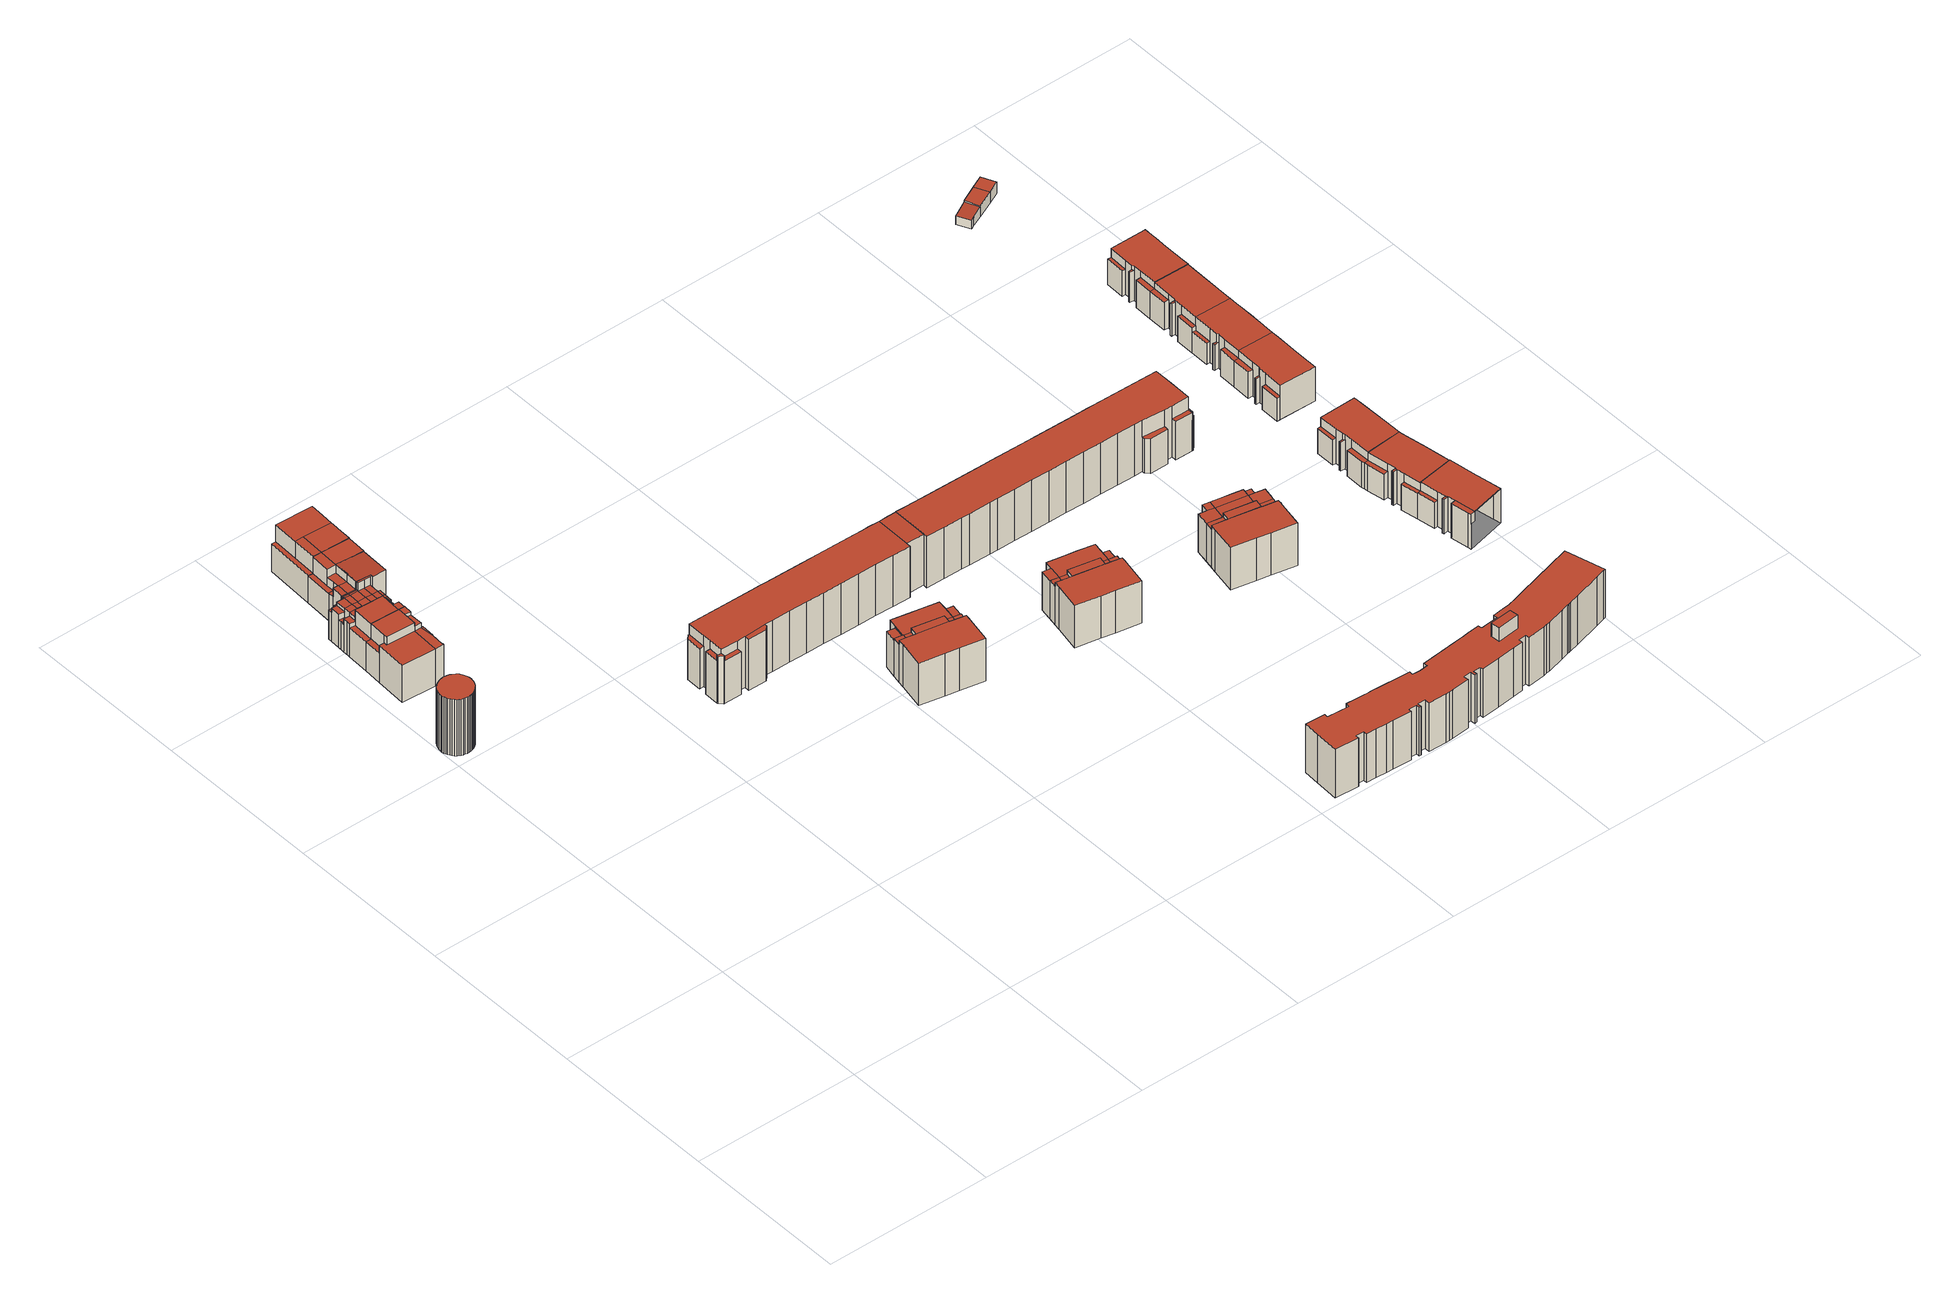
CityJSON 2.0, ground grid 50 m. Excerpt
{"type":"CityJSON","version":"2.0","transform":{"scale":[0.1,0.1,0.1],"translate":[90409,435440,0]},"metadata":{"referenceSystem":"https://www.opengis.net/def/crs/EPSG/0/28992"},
"CityObjects":{
"building1":{"type":"Building","attributes":{"TerrainHeight":2.58,"bron_tex":"UltraCAM-X 10cm juni 2008","voll_tex":"complete","bron_geo":"Lidar 15-30 punten - nov. 2008","status":"1","isWatertight":"1"},"geometry":[{"type":"MultiSurface","lod":"2","boundaries":[[[0,1,2,3,4,5,6,7,8,9,10,11,12,13,14,15,16,17,18,19,20,21,22,23,24,25,26,27,28,29,30,31,32,33,34,35,36,37,38,39,40,41,42,43,44]],[[45,46,47,48,49,50,51,52,53,54,55,56,57,58,59,60,61,62,63,64,65,66,67,68,69,70,71,72,73,74,75,76,77,78,79,80,81,82,83,84,85,86,87,88,89]],[[0,44,46,45]],[[44,43,47,46]],[[43,42,48,47]],[[42,41,49,48]],[[41,40,50,49]],[[40,39,51,50]],[[39,38,52,51]],[[38,37,53,52]],[[37,36,54,53]],[[36,35,55,54]],[[35,34,56,55]],[[34,33,57,56]],[[33,32,58,57]],[[32,31,59,58]],[[31,30,60,59]],[[30,29,61,60]],[[29,28,62,61]],[[28,27,63,62]],[[27,26,64,63]],[[26,25,65,64]],[[25,24,66,65]],[[24,23,67,66]],[[23,22,68,67]],[[22,21,69,68]],[[21,20,70,69]],[[20,19,71,70]],[[19,18,72,71]],[[18,17,73,72]],[[17,16,74,73]],[[16,15,75,74]],[[15,14,76,75]],[[14,13,77,76]],[[13,12,78,77]],[[12,11,79,78]],[[11,10,80,79]],[[10,9,81,80]],[[9,8,82,81]],[[8,7,83,82]],[[7,6,84,83]],[[6,5,85,84]],[[5,4,86,85]],[[4,3,87,86]],[[3,2,88,87]],[[2,1,89,88]],[[1,0,45,89]]],"semantics":{"surfaces":[{"type":"RoofSurface"},{"type":"GroundSurface"},{"type":"WallSurface"}],"values":[0,1,2,2,2,2,2,2,2,2,2,2,2,2,2,2,2,2,2,2,2,2,2,2,2,2,2,2,2,2,2,2,2,2,2,2,2,2,2,2,2,2,2,2,2,2,2]}}]},
"building2":{"type":"Building","attributes":{"TerrainHeight":2.22,"bron_tex":"UltraCAM-X 10cm juni 2008","voll_tex":"complete","bron_geo":"Lidar 15-30 punten - nov. 2008","status":"1","isWatertight":"0"},"geometry":[{"type":"MultiSurface","lod":"2","boundaries":[[[90,91,92,93,94,95]],[[96,97,98,99]],[[100,101,102,103,104,105]],[[106,107,108,109,110,111,112]],[[113,106,112,114,115,116]],[[117,118,119,120]],[[121,122,123,124]],[[92,125,126,93]],[[127,128,129,130,131,132,133,134,135]],[[121,124,127,136]],[[124,123,137,138]],[[90,95,115,114]],[[95,94,123,122]],[[94,93,139,140]],[[92,91,96,99]],[[91,90,114,112]],[[93,126,141,139]],[[126,125,100,105]],[[125,92,99,98]],[[98,97,101,100]],[[97,96,112,111]],[[105,104,142,143]],[[104,103,129,128]],[[103,102,144,129]],[[110,109,132,131]],[[109,108,133,132]],[[108,107,134,133]],[[107,106,145,134]],[[113,116,136,135]],[[116,115,122,121]],[[106,113,135,145]],[[117,120,102,101]],[[120,119,130,144]],[[119,118,131,130]],[[118,117,111,110]]],"semantics":{"surfaces":[{"type":"RoofSurface"},{"type":"GroundSurface"},{"type":"WallSurface"}],"values":[0,0,0,0,0,0,0,0,1,2,2,2,2,2,2,2,2,2,2,2,2,2,2,2,2,2,2,2,2,2,2,2,2,2,2]}}]},
"building3":{"type":"Building","attributes":{"TerrainHeight":2.32,"bron_tex":"UltraCAM-X 10cm juni 2008","voll_tex":"complete","bron_geo":"Lidar 15-30 punten - nov. 2008","status":"1","isWatertight":"0"},"geometry":[{"type":"MultiSurface","lod":"2","boundaries":[[[146,147,148,149]],[[140,139,150,151,152]],[[153,154,155,156,157]],[[143,142,158,159]],[[160,161,162,163]],[[164,165,166,167]],[[168,169,170,171]],[[172,173,174,175]],[[176,177,178,179]],[[180,181,182,183,184,185]],[[186,187,188,189,190,191]],[[192,193,194,195]],[[196,168,171,197]],[[198,176,179,199]],[[193,200,164,194]],[[200,201,165,164]],[[202,203,204,205,206]],[[199,179,207,208]],[[208,207,209,210]],[[195,194,211,212]],[[194,164,167,211]],[[165,199,208,166]],[[201,198,199,165]],[[166,208,210,213]],[[211,167,214,215]],[[167,166,213,214]],[[214,213,216,217]],[[212,211,215,218]],[[215,214,217,219]],[[220,221,222,223]],[[224,225,226,227]],[[138,137,228,229]],[[230,231,232,233,234]],[[139,141,235,150]],[[236,237,238,239,240,241,242,243,244,245,128,127]],[[138,229,246,127]],[[140,152,228,137]],[[152,247,188,187]],[[247,248,193,192]],[[248,249,200,193]],[[249,250,201,200]],[[250,151,198,201]],[[151,150,196,197]],[[230,234,242,241]],[[234,233,243,242]],[[233,232,244,243]],[[232,231,245,244]],[[154,153,251,252]],[[153,157,253,251]],[[150,254,168,196]],[[254,235,169,168]],[[235,141,143,159]],[[158,142,128,255]],[[162,161,256,240]],[[171,170,176,257]],[[170,169,180,185]],[[172,175,207,179]],[[175,174,161,160]],[[174,173,258,256]],[[173,172,179,178]],[[178,177,259,258]],[[177,176,185,184]],[[184,183,241,259]],[[183,182,231,230]],[[182,181,255,245]],[[181,180,159,158]],[[186,191,260,246]],[[191,190,252,260]],[[190,189,155,154]],[[187,186,229,228]],[[192,195,189,188]],[[197,171,257,198]],[[202,206,226,225]],[[206,205,237,261]],[[205,204,238,237]],[[209,207,160,163]],[[195,212,156,155]],[[217,216,262,263]],[[212,218,222,221]],[[218,215,203,202]],[[215,219,204,203]],[[219,217,263,264]],[[220,223,265,253]],[[223,222,225,224]],[[221,220,157,156]],[[224,227,236,265]],[[227,226,261,236]],[[146,149,216,213]],[[149,148,266,267]],[[148,147,268,266]],[[269,146,213,210]],[[270,269,210,209]],[[147,270,163,162]]],"semantics":{"surfaces":[{"type":"RoofSurface"},{"type":"GroundSurface"},{"type":"WallSurface"}],"values":[0,0,0,0,0,0,0,0,0,0,0,0,0,0,0,0,0,0,0,0,0,0,0,0,0,0,0,0,0,0,0,0,0,0,1,2,2,2,2,2,2,2,2,2,2,2,2,2,2,2,2,2,2,2,2,2,2,2,2,2,2,2,2,2,2,2,2,2,2,2,2,2,2,2,2,2,2,2,2,2,2,2,2,2,2,2,2,2,2,2,2,2,2]}}]},
"building4":{"type":"Building","attributes":{"TerrainHeight":2.48,"bron_tex":"UltraCAM-X 10cm juni 2008","voll_tex":"complete","bron_geo":"Lidar 15-30 punten - nov. 2008","status":"1","isWatertight":"0"},"geometry":[{"type":"MultiSurface","lod":"2","boundaries":[[[267,266,268,271,272,273]],[[274,275,276,277]],[[275,278,279,276]],[[280,281,282,283]],[[283,282,284,285,286]],[[264,263,280,287]],[[288,289,290,291,292]],[[263,262,281,280]],[[293,294,295,296,297]],[[298,299,300,301]],[[302,303,304,240,239,238,237,305]],[[283,286,300,299]],[[286,285,295,294]],[[264,287,237,238]],[[288,292,305,237]],[[292,291,306,305]],[[291,290,299,298]],[[290,289,280,283]],[[289,288,287,280]],[[293,297,302,307]],[[298,301,307,306]],[[301,300,294,293]],[[308,273,284,282]],[[309,308,282,281]],[[267,309,281,262]],[[273,310,275]],[[272,271,304,311]],[[271,268,240,304]],[[274,277,296,295]],[[275,274,285,284]],[[279,278,311,303]],[[278,310,272]]],"semantics":{"surfaces":[{"type":"RoofSurface"},{"type":"GroundSurface"},{"type":"WallSurface"}],"values":[0,0,0,0,0,0,0,0,0,0,1,2,2,2,2,2,2,2,2,2,2,2,2,2,2,2,2,2,2,2,2,2]}}]},
"building5":{"type":"Building","attributes":{"TerrainHeight":2.44,"bron_tex":"UltraCAM-X 10cm juni 2008","voll_tex":"complete","bron_geo":"Lidar 15-30 punten - nov. 2008","status":"1","isWatertight":"0"},"geometry":[{"type":"MultiSurface","lod":"2","boundaries":[[[312,313,314,315]],[[313,316,317,318,319,314]],[[315,319,320,321,322,323]],[[324,325,326,327,328]],[[329,330,331,332]],[[333,334,335,336]],[[337,338,334,333]],[[339,340,341,342,343,344,345,346,347,348,303,302]],[[336,335,346,345]],[[335,334,349,346]],[[334,338,347,349]],[[338,337,348,347]],[[315,323,327,326]],[[322,321,341,340]],[[321,320,329,332]],[[320,319,350,344]],[[324,328,339,302]],[[325,324,297,296]],[[332,331,342,341]],[[331,330,343,342]],[[330,329,344,343]],[[312,315,326,325]],[[313,312,277,276]],[[319,318,345,350]],[[318,351,333,336]],[[351,317,337,333]],[[317,316,303,348]],[[316,313,276,279]]],"semantics":{"surfaces":[{"type":"RoofSurface"},{"type":"GroundSurface"},{"type":"WallSurface"}],"values":[0,0,0,0,0,0,0,1,2,2,2,2,2,2,2,2,2,2,2,2,2,2,2,2,2,2,2,2]}}]},
"building6":{"type":"Building","attributes":{"TerrainHeight":1.25,"bron_tex":"UltraCAM-X 10cm juni 2008","voll_tex":"complete","bron_geo":"Lidar 15-30 punten - nov. 2008","status":"1","isWatertight":"0"},"geometry":[{"type":"MultiSurface","lod":"2","boundaries":[[[352,353,354,355,356,357,358,359,360,361,362,363]],[[361,360,364,365]],[[366,367,368,369,370,371]],[[372,373,374,375]],[[376,377,378,379]],[[380,381,382,383]],[[384,385,386,387,388,389]],[[375,374,390,391,392,393,394,395,396,397]],[[398,399,400,391]],[[401,398,391,390]],[[402,403,404,405,406,407,408,409,410,411,412,413,414,415,416,417,418,419,420,421,422]],[[370,369,412,411]],[[369,368,413,412]],[[368,367,414,413]],[[367,366,415,414]],[[352,363,422,421]],[[363,362,423,422]],[[362,424,377,376]],[[424,361,373,372]],[[360,425,398,401]],[[425,359,399,398]],[[359,358,366,371]],[[358,357,416,415]],[[357,356,417,416]],[[356,355,418,417]],[[355,354,419,418]],[[354,353,420,419]],[[353,352,421,420]],[[361,365,374,373]],[[365,364,390,374]],[[364,360,401,390]],[[376,379,426,423]],[[379,378,381,380]],[[378,377,372,375]],[[380,383,402,426]],[[383,382,403,402]],[[389,388,409,408]],[[388,387,410,409]],[[387,386,411,410]],[[386,385,427,370]],[[375,397,382,381]],[[397,396,404,403]],[[396,395,405,404]],[[395,394,406,405]],[[394,393,407,406]],[[393,392,408,407]],[[392,391,384,389]],[[391,400,385,384]],[[400,399,371,427]]],"semantics":{"surfaces":[{"type":"RoofSurface"},{"type":"GroundSurface"},{"type":"WallSurface"}],"values":[0,0,0,0,0,0,0,0,0,0,1,2,2,2,2,2,2,2,2,2,2,2,2,2,2,2,2,2,2,2,2,2,2,2,2,2,2,2,2,2,2,2,2,2,2,2,2,2,2]}}]},
"building7":{"type":"Building","attributes":{"TerrainHeight":2.45,"bron_tex":"UltraCAM-X 10cm juni 2008","voll_tex":"complete","bron_geo":"Lidar 15-30 punten - nov. 2008","status":"1","isWatertight":"0"},"geometry":[{"type":"MultiSurface","lod":"2","boundaries":[[[428,429,430,431]],[[432,433,434,435]],[[436,437,438,439,440]],[[441,442,443,444,445,446,447,448,449,450,451,452,453,454,455,456,457,458,459,460,461,462,463,464,465,466,467]],[[468,469,470,471]],[[472,473,474,475,476]],[[477,478,479,480,481]],[[482,483,484,485]],[[486,487,488,489,490]],[[454,491,492,493,455]],[[494,495,496,497,498,499,500,501,502,503,504,505,506,507,508,509,510,511,512,513,514,515,516,517,518,519,520,521,522,523,524,525,526,527,528]],[[529,530,531,532,533]],[[534,535,536,444,443]],[[537,538,539,540,541,542,543,544,545,546,547,548,549,550,551,552,553,554,555,556,557,558,559,560,561,562,563,564,565,566,567,568,569,570,571,572,573,574,575,576,577,578,579,580,581,582,583,584,585,586,587,588,589,590,591,592,593,594,595,596,597,598,599,600,601,602,603,604,605,606,607,608,609,610,611,612,613]],[[428,431,586,614]],[[431,430,587,586]],[[435,434,541,540]],[[434,433,615,541]],[[433,432,476,475]],[[436,440,590,589]],[[440,439,591,590]],[[439,438,616,591]],[[437,436,589,588]],[[441,467,430,429]],[[467,466,588,587]],[[466,465,438,437]],[[465,464,592,616]],[[464,463,593,592]],[[463,462,594,593]],[[462,461,595,594]],[[461,460,596,595]],[[460,459,597,596]],[[459,458,598,597]],[[458,457,599,598]],[[457,456,600,599]],[[456,455,617,600]],[[454,453,567,566]],[[453,452,568,567]],[[452,451,569,568]],[[451,450,570,569]],[[450,449,571,570]],[[449,448,572,571]],[[448,447,573,572]],[[447,446,574,573]],[[446,445,575,574]],[[445,444,576,575]],[[443,442,581,580]],[[442,441,471,470]],[[470,469,582,581]],[[469,468,583,582]],[[475,474,542,615]],[[474,473,543,542]],[[473,472,618,543]],[[477,481,550,549]],[[480,479,547,546]],[[479,478,548,547]],[[478,477,549,548]],[[482,485,545,544]],[[484,483,472,476]],[[483,482,544,618]],[[490,489,613,619]],[[489,488,537,613]],[[488,487,538,537]],[[487,486,539,538]],[[455,493,620,617]],[[493,492,621,620]],[[491,454,566,565]],[[494,528,565,564]],[[528,527,492,491]],[[527,526,601,621]],[[526,525,602,601]],[[525,524,603,602]],[[524,523,604,603]],[[523,522,605,604]],[[522,521,606,605]],[[521,520,607,606]],[[520,519,608,607]],[[519,518,609,608]],[[518,517,610,609]],[[517,516,611,610]],[[516,515,612,611]],[[515,514,619,612]],[[514,513,486,490]],[[513,512,540,539]],[[512,511,432,435]],[[511,510,485,484]],[[510,509,546,545]],[[509,508,481,480]],[[508,507,551,550]],[[507,506,552,551]],[[506,505,553,552]],[[505,504,554,553]],[[504,503,555,554]],[[503,502,556,555]],[[502,501,557,556]],[[501,500,558,557]],[[500,499,559,558]],[[499,498,560,559]],[[498,497,561,560]],[[497,496,562,561]],[[496,495,563,562]],[[495,494,564,563]],[[529,533,614,585]],[[533,532,429,428]],[[532,531,468,471]],[[531,530,584,583]],[[530,529,585,584]],[[534,443,580,579]],[[444,536,577,576]],[[536,535,578,577]],[[535,534,579,578]]],"semantics":{"surfaces":[{"type":"RoofSurface"},{"type":"GroundSurface"},{"type":"WallSurface"}],"values":[0,0,0,0,0,0,0,0,0,0,0,0,0,1,2,2,2,2,2,2,2,2,2,2,2,2,2,2,2,2,2,2,2,2,2,2,2,2,2,2,2,2,2,2,2,2,2,2,2,2,2,2,2,2,2,2,2,2,2,2,2,2,2,2,2,2,2,2,2,2,2,2,2,2,2,2,2,2,2,2,2,2,2,2,2,2,2,2,2,2,2,2,2,2,2,2,2,2,2,2,2,2,2,2,2,2,2,2,2,2,2]}}]},
"building8":{"type":"Building","attributes":{"TerrainHeight":1.28,"bron_tex":"UltraCAM-X 10cm juni 2008","voll_tex":"complete","bron_geo":"Lidar 15-30 punten - nov. 2008","status":"1","isWatertight":"0"},"geometry":[{"type":"MultiSurface","lod":"2","boundaries":[[[622,623,624,625]],[[626,627,628,629]],[[630,631,632,633,634,635]],[[636,622,625,637]],[[638,639,640,641]],[[642,643,644,645]],[[643,646,641,640,647,648,649,650,651,644]],[[652,653,654,655]],[[656,657,658,659,660,661,662,663,664,665,666,667]],[[668,669,670,671,672,673]],[[674,675,676,677,678,679,680,681,682,683,684,685,686,687,688,689,690,691,692,693,694]],[[652,655,624,623]],[[655,654,641,646]],[[654,653,638,641]],[[653,652,665,664]],[[656,667,694,693]],[[667,666,695,694]],[[666,696,622,636]],[[696,665,623,622]],[[664,697,639,638]],[[697,663,627,626]],[[663,662,668,673]],[[662,661,688,687]],[[661,660,689,688]],[[660,659,690,689]],[[659,658,691,690]],[[658,657,692,691]],[[657,656,693,692]],[[672,671,684,683]],[[671,670,685,684]],[[670,669,686,685]],[[669,668,687,686]],[[625,624,646,643]],[[626,629,640,639]],[[629,628,631,630]],[[628,627,673,698]],[[635,634,681,680]],[[634,633,682,681]],[[633,632,683,682]],[[632,631,698,672]],[[636,637,699,695]],[[637,625,643,642]],[[642,645,674,699]],[[645,644,675,674]],[[644,651,676,675]],[[651,650,677,676]],[[650,649,678,677]],[[649,648,679,678]],[[648,647,680,679]],[[647,640,630,635]]],"semantics":{"surfaces":[{"type":"RoofSurface"},{"type":"GroundSurface"},{"type":"WallSurface"}],"values":[0,0,0,0,0,0,0,0,0,0,1,2,2,2,2,2,2,2,2,2,2,2,2,2,2,2,2,2,2,2,2,2,2,2,2,2,2,2,2,2,2,2,2,2,2,2,2,2,2,2]}}]},
"building9":{"type":"Building","attributes":{"TerrainHeight":3.38,"bron_tex":"UltraCAM-X 10cm juni 2008","voll_tex":"complete","bron_geo":"Lidar 15-30 punten - nov. 2008","status":"1","isWatertight":"0"},"geometry":[{"type":"MultiSurface","lod":"2","boundaries":[[[700,701,702,703]],[[704,705,706,707,708,709,710,711,712,713,714,715,716,713,712,717,718,719,720,721,722,723,724,725,726,727,728,729,730,731,732,733,734,735,736,737,738,739,740,741,742,743,744,745,746,747,748,749,750,751,752,753,754,755,756,757,758,759,760,761,762,763,764,765,766,767,768,769,770,771,772,773,774,775,776,777,778,779,780,781,782]],[[783,784,785,786,787,788,789,790,791,792,793,794,795,796,797,798,799,800,801,802,803,804,805,806,807,808,809,810,811,812,813,814,815,816,817,818,819,820,821,822,823,824,825,826,827,828,829,830,831,832,833,834,835,836,837,838,839,840,841,842,843,844,845,846,847,848,849,850,851,852,853,854]],[[700,703,713,716]],[[703,702,714,713]],[[702,701,715,714]],[[701,700,716,715]],[[740,739,827,826]],[[739,738,828,827]],[[738,737,829,828]],[[737,736,830,829]],[[736,735,831,830]],[[735,734,832,831]],[[734,733,833,832]],[[733,732,834,833]],[[732,731,855,834]],[[731,730,835,855]],[[730,729,836,835]],[[729,728,837,836]],[[728,727,838,837]],[[727,726,839,838]],[[726,725,840,839]],[[725,724,841,840]],[[724,723,856,841]],[[723,722,842,856]],[[722,721,843,842]],[[721,720,844,843]],[[720,719,845,844]],[[719,718,846,845]],[[718,717,847,846]],[[717,712,848,847]],[[712,711,849,848]],[[711,710,850,849]],[[710,709,851,850]],[[709,708,852,851]],[[708,707,853,852]],[[707,706,854,853]],[[706,705,783,854]],[[705,704,857,858]],[[704,782,785,784]],[[782,781,786,785]],[[781,780,787,786]],[[780,779,788,787]],[[779,778,789,788]],[[778,777,790,789]],[[777,776,791,790]],[[776,775,792,791]],[[775,774,793,792]],[[774,773,794,793]],[[773,772,795,794]],[[772,771,796,795]],[[771,770,797,796]],[[770,769,798,797]],[[769,768,799,798]],[[768,767,800,799]],[[767,766,801,800]],[[766,765,802,801]],[[765,764,803,802]],[[764,763,804,803]],[[763,762,805,804]],[[762,761,806,805]],[[761,760,807,806]],[[760,759,808,807]],[[759,758,809,808]],[[758,757,810,809]],[[757,756,811,810]],[[756,755,812,811]],[[755,754,813,812]],[[754,753,814,813]],[[753,752,815,814]],[[752,751,816,815]],[[751,750,817,816]],[[750,749,818,817]],[[749,748,819,818]],[[748,747,820,819]],[[747,746,859,820]],[[746,745,821,859]],[[745,744,822,821]],[[744,743,823,822]],[[743,742,824,823]],[[742,741,825,824]],[[741,740,826,825]]],"semantics":{"surfaces":[{"type":"RoofSurface"},{"type":"GroundSurface"},{"type":"WallSurface"}],"values":[0,0,1,2,2,2,2,2,2,2,2,2,2,2,2,2,2,2,2,2,2,2,2,2,2,2,2,2,2,2,2,2,2,2,2,2,2,2,2,2,2,2,2,2,2,2,2,2,2,2,2,2,2,2,2,2,2,2,2,2,2,2,2,2,2,2,2,2,2,2,2,2,2,2,2,2,2,2,2,2,2,2]}}]},
"building10":{"type":"Building","attributes":{"TerrainHeight":1.28,"bron_tex":"UltraCAM-X 10cm juni 2008","voll_tex":"complete","bron_geo":"Lidar 15-30 punten - nov. 2008","status":"1","isWatertight":"0"},"geometry":[{"type":"MultiSurface","lod":"2","boundaries":[[[860,861,862,863]],[[864,865,866,867]],[[868,869,870,871]],[[872,873,868,871,874]],[[875,876,877,869]],[[869,877,878,879,880,881,870]],[[871,870,882,883,884,885]],[[874,871,885,886]],[[887,888,889,890,891,892]],[[893,894,895,896,897,898,899,900,901,902,903,904]],[[905,906,907,908]],[[909,910,911,912,913,914,915,916,917,918,919,920,921,922,923,924,925,926,927,928,929]],[[891,890,919,918]],[[890,889,920,919]],[[889,888,921,920]],[[888,887,922,921]],[[893,904,929,928]],[[904,903,930,929]],[[903,902,866,865]],[[901,900,876,875]],[[900,899,887,892]],[[899,898,923,922]],[[898,897,924,923]],[[897,896,925,924]],[[896,895,926,925]],[[895,894,927,926]],[[894,893,928,927]],[[905,908,867,866]],[[908,907,869,868]],[[907,906,875,869]],[[906,905,902,901]],[[863,862,914,931]],[[862,861,915,914]],[[865,864,932,930]],[[864,867,868,873]],[[873,872,909,932]],[[872,874,910,909]],[[877,876,892,933]],[[870,881,861,860]],[[881,880,916,915]],[[880,879,917,916]],[[879,878,918,917]],[[878,877,933,891]],[[885,884,912,934]],[[884,883,913,912]],[[883,882,931,913]],[[882,870,860,863]],[[874,886,911,910]],[[886,885,934,911]]],"semantics":{"surfaces":[{"type":"RoofSurface"},{"type":"GroundSurface"},{"type":"WallSurface"}],"values":[0,0,0,0,0,0,0,0,0,0,0,1,2,2,2,2,2,2,2,2,2,2,2,2,2,2,2,2,2,2,2,2,2,2,2,2,2,2,2,2,2,2,2,2,2,2,2,2,2]}}]},
"building11":{"type":"Building","attributes":{"TerrainHeight":2.43,"bron_tex":"UltraCAM-X 10cm juni 2008","voll_tex":"complete","bron_geo":"Lidar 15-30 punten - nov. 2008","status":"1","isWatertight":"0"},"geometry":[{"type":"MultiSurface","lod":"2","boundaries":[[[935,936,937,938,939]],[[940,941,942,943,944,939,938,945,946,947,948]],[[949,950,951,952]],[[953,954,955,956]],[[957,958,959,960,961,962,963,964,965,966,967,968,969,970,971,972]],[[941,940,973,974]],[[940,948,959,958]],[[948,947,960,959]],[[947,946,961,960]],[[946,945,962,961]],[[945,938,975,976]],[[939,944,967,966]],[[944,943,956,955]],[[943,942,971,970]],[[942,941,949,952]],[[950,949,977,978]],[[952,951,972,971]],[[951,950,957,972]],[[953,956,970,969]],[[955,954,968,967]],[[954,953,969,968]],[[935,939,966,965]],[[938,937,979,980]],[[937,936,964,963]],[[936,935,965,964]]],"semantics":{"surfaces":[{"type":"RoofSurface"},{"type":"GroundSurface"},{"type":"WallSurface"}],"values":[0,0,0,0,1,2,2,2,2,2,2,2,2,2,2,2,2,2,2,2,2,2,2,2,2]}}]},
"building12":{"type":"Building","attributes":{"TerrainHeight":2.63,"bron_tex":"UltraCAM-X 10cm juni 2008","voll_tex":"complete","bron_geo":"Lidar 15-30 punten - nov. 2008","status":"1","isWatertight":"0"},"geometry":[{"type":"MultiSurface","lod":"2","boundaries":[[[981,982,983,984,985]],[[986,987,988,989,990,974,973,991,992,993,994]],[[995,996,997,998]],[[999,978,977,1000]],[[1001,1002,1003,1004,1005,958,957,1006,1007,1008,1009,1010,1011,1012,1013,1014]],[[984,983,1013,1012]],[[983,982,1014,1013]],[[982,981,1001,1014]],[[994,993,1003,1002]],[[993,992,1004,1003]],[[992,991,1005,1004]],[[991,973,958,1005]],[[974,990,1000,977]],[[990,989,1008,1007]],[[989,988,998,997]],[[988,987,1012,1011]],[[987,986,985,984]],[[995,998,1011,1010]],[[997,996,1009,1008]],[[996,995,1010,1009]],[[999,1000,1007,1006]],[[978,999,1006,957]]],"semantics":{"surfaces":[{"type":"RoofSurface"},{"type":"GroundSurface"},{"type":"WallSurface"}],"values":[0,0,0,0,1,2,2,2,2,2,2,2,2,2,2,2,2,2,2,2,2,2]}}]},
"building13":{"type":"Building","attributes":{"TerrainHeight":2.47,"bron_tex":"UltraCAM-X 10cm juni 2008","voll_tex":"complete","bron_geo":"Lidar 15-30 punten - nov. 2008","status":"1","isWatertight":"0"},"geometry":[{"type":"MultiSurface","lod":"2","boundaries":[[[1015,1016,1017,1018,1019,1020,1021,1022,1023,1024,1025]],[[1026,1027,981,985,1028]],[[1029,1030,1031,1032]],[[1033,1034,1035,1036]],[[1037,1038,1039,1040,1041,1002,1001,1042,1043,1044,1045,1046,1047,1048,1049,1050]],[[1015,1025,1038,1051]],[[1025,1024,1039,1038]],[[1024,1023,1040,1039]],[[1023,1022,1041,1040]],[[1022,1021,1002,1041]],[[1021,1020,986,994]],[[1020,1019,1028,985]],[[1019,1018,1045,1044]],[[1018,1017,1036,1035]],[[1017,1016,1049,1048]],[[1016,1015,1032,1031]],[[1026,1028,1044,1043]],[[981,1027,1042,1001]],[[1027,1026,1043,1042]],[[1029,1032,1051,1037]],[[1031,1030,1050,1049]],[[1030,1029,1037,1050]],[[1033,1036,1048,1047]],[[1035,1034,1046,1045]],[[1034,1033,1047,1046]]],"semantics":{"surfaces":[{"type":"RoofSurface"},{"type":"GroundSurface"},{"type":"WallSurface"}],"values":[0,0,0,0,1,2,2,2,2,2,2,2,2,2,2,2,2,2,2,2,2,2,2,2,2]}}]},
"building14":{"type":"Building","attributes":{"TerrainHeight":2.62,"bron_tex":"UltraCAM-X 10cm juni 2008","voll_tex":"complete","bron_geo":"Lidar 15-30 punten - nov. 2008","status":"1","isWatertight":"0"},"geometry":[{"type":"MultiSurface","lod":"2","boundaries":[[[1052,1053,1054,1055]],[[1056,1057,1058,1059,1060,1061,1062,1063,1064,1065,1066]],[[1067,1068,1069,1070]],[[1071,1072,1073,1074]],[[1075,1076,1077,1078,1079,1080,1081,1082,1083,1084,1085,1086,1087,1088,1089]],[[1052,1055,1086,1085]],[[1055,1054,1087,1086]],[[1053,1052,1085,1084]],[[1056,1066,1069,1068]],[[1066,1065,1084,1083]],[[1065,1064,1054,1053]],[[1064,1063,1088,1087]],[[1063,1062,1073,1072]],[[1061,1060,1077,1076]],[[1060,1059,1078,1077]],[[1059,1058,1079,1078]],[[1058,1057,1080,1079]],[[1057,1056,1090,1080]],[[1067,1070,1082,1081]],[[1070,1069,1083,1082]],[[1068,1067,1081,1090]],[[1071,1074,1075,1089]],[[1072,1071,1089,1088]]],"semantics":{"surfaces":[{"type":"RoofSurface"},{"type":"GroundSurface"},{"type":"WallSurface"}],"values":[0,0,0,0,1,2,2,2,2,2,2,2,2,2,2,2,2,2,2,2,2,2,2]}}]},
"building15":{"type":"Building","attributes":{"TerrainHeight":2.58,"bron_tex":"UltraCAM-X 10cm juni 2008","voll_tex":"complete","bron_geo":"Lidar 15-30 punten - nov. 2008","status":"1","isWatertight":"0"},"geometry":[{"type":"MultiSurface","lod":"2","boundaries":[[[1074,1073,1091,1092]],[[1062,1061,1093,1094,1095,1096,1097,1098,1099,1100,1101]],[[1102,1103,1104,1105]],[[1106,1107,1108,1109]],[[1110,1111,1112,1113,1114,1076,1075,1115,1116,1117,1118,1119,1120,1121,1122]],[[1074,1092,1115,1075]],[[1092,1091,1116,1115]],[[1099,1098,1121,1120]],[[1098,1097,1108,1107]],[[1096,1095,1112,1111]],[[1095,1094,1113,1112]],[[1094,1093,1114,1113]],[[1093,1061,1076,1114]],[[1062,1101,1091,1073]],[[1101,1100,1117,1116]],[[1100,1099,1104,1103]],[[1102,1105,1119,1118]],[[1105,1104,1120,1119]],[[1103,1102,1118,1117]],[[1106,1109,1110,1122]],[[1107,1106,1122,1121]]],"semantics":{"surfaces":[{"type":"RoofSurface"},{"type":"GroundSurface"},{"type":"WallSurface"}],"values":[0,0,0,0,1,2,2,2,2,2,2,2,2,2,2,2,2,2,2,2,2]}}]},
"building16":{"type":"Building","attributes":{"TerrainHeight":2.59,"bron_tex":"UltraCAM-X 10cm juni 2008","voll_tex":"complete","bron_geo":"Lidar 15-30 punten - nov. 2008","status":"1","isWatertight":"0"},"geometry":[{"type":"MultiSurface","lod":"2","boundaries":[[[1123,1124,1125,1126]],[[1097,1096,1127,1128,1129,1130,1131,1132,1133,1134,1135]],[[1136,1137,1138,1139]],[[1140,1141,1142,1143]],[[1144,1145,1146,1147,1148,1111,1110,1149,1150,1151,1152,1153,1154,1155,1156]],[[1123,1126,1149,1110]],[[1126,1125,1150,1149]],[[1124,1123,1109,1108]],[[1097,1135,1125,1124]],[[1135,1134,1151,1150]],[[1134,1133,1138,1137]],[[1133,1132,1155,1154]],[[1132,1131,1142,1141]],[[1130,1129,1146,1145]],[[1129,1128,1147,1146]],[[1128,1127,1148,1147]],[[1127,1096,1111,1148]],[[1136,1139,1153,1152]],[[1139,1138,1154,1153]],[[1137,1136,1152,1151]],[[1140,1143,1144,1156]],[[1141,1140,1156,1155]]],"semantics":{"surfaces":[{"type":"RoofSurface"},{"type":"GroundSurface"},{"type":"WallSurface"}],"values":[0,0,0,0,1,2,2,2,2,2,2,2,2,2,2,2,2,2,2,2,2,2]}}]},
"building17":{"type":"Building","attributes":{"TerrainHeight":2.56,"bron_tex":"UltraCAM-X 10cm juni 2008","voll_tex":"complete","bron_geo":"Lidar 15-30 punten - nov. 2008","status":"1","isWatertight":"0"},"geometry":[{"type":"MultiSurface","lod":"2","boundaries":[[[1157,1158,1159,1160,1161,1162,1163,1164,1165,1166,1167,1168,1169]],[[1170,1171,1172,1173]],[[1174,1175,1176,1177]],[[1143,1142,1178,1179]],[[1180,1181,1182,1183,1184,1185,1186,1145,1144,1187,1188,1189,1190,1191,1192,1193,1194]],[[1167,1166,1193,1192]],[[1166,1165,1176,1175]],[[1165,1164,1181,1195]],[[1164,1163,1182,1181]],[[1163,1162,1183,1182]],[[1162,1161,1184,1183]],[[1161,1160,1185,1184]],[[1160,1159,1186,1185]],[[1159,1158,1145,1186]],[[1158,1157,1131,1130]],[[1157,1169,1178,1142]],[[1169,1168,1189,1188]],[[1168,1167,1172,1171]],[[1170,1173,1191,1190]],[[1173,1172,1192,1191]],[[1171,1170,1190,1189]],[[1174,1177,1180,1194]],[[1177,1176,1195,1180]],[[1175,1174,1194,1193]],[[1143,1179,1187,1144]],[[1179,1178,1188,1187]]],"semantics":{"surfaces":[{"type":"RoofSurface"},{"type":"GroundSurface"},{"type":"WallSurface"}],"values":[0,0,0,0,1,2,2,2,2,2,2,2,2,2,2,2,2,2,2,2,2,2,2,2,2,2]}}]},
"building18":{"type":"Building","attributes":{"TerrainHeight":1.8,"bron_tex":"UltraCAM-X 10cm juni 2008","voll_tex":"complete","bron_geo":"Lidar 15-30 punten - nov. 2008","status":"1","isWatertight":"0"},"geometry":[{"type":"MultiSurface","lod":"2","boundaries":[[[1196,1197,1198,1199]],[[1200,1201,1202,1203,1204,1205]],[[1206,1207,1208,1209]],[[1210,1211,1212,1213,1214,1215]],[[1200,1205,1210,1215]],[[1205,1204,1216,1210]],[[1203,1202,1213,1217]],[[1202,1201,1214,1213]],[[1201,1200,1215,1214]],[[1196,1199,1218,1216]],[[1198,1197,1217,1219]],[[1197,1196,1204,1203]],[[1206,1209,1211,1218]],[[1209,1208,1212,1211]],[[1208,1207,1219,1212]],[[1207,1206,1199,1198]]],"semantics":{"surfaces":[{"type":"RoofSurface"},{"type":"GroundSurface"},{"type":"WallSurface"}],"values":[0,0,0,1,2,2,2,2,2,2,2,2,2,2,2,2]}}]}
},
"vertices":[
[3,1571,183],[3,1565,183],[4,1560,183],[6,1555,183],[8,1550,183],[11,1545,183],[14,1540,183],[18,1536,183],[22,1532,183],[27,1529,183],[31,1527,183],[37,1525,183],[42,1524,183],[48,1523,183],[53,1523,183],[59,1523,183],[64,1525,183],[69,1526,183],[74,1529,183],[79,1532,183],[83,1535,183],[87,1539,183],[90,1544,183],[93,1548,183],[96,1554,183],[97,1559,183],[98,1564,183],[99,1570,183],[98,1578,183],[96,1586,183],[92,1594,183],[88,1601,183],[82,1607,183],[75,1611,183],[68,1615,183],[60,1617,183],[51,1618,183],[43,1617,183],[35,1615,183],[28,1612,183],[21,1607,183],[15,1602,183],[10,1595,183],[6,1587,183],[4,1579,183],[3,1571,0],[4,1579,0],[6,1587,0],[10,1595,0],[15,1602,0],[21,1607,0],[28,1612,0],[35,1615,0],[43,1617,0],[51,1618,0],[60,1617,0],[68,1615,0],[75,1611,0],[82,1607,0],[88,1601,0],[92,1594,0],[96,1586,0],[98,1578,0],[99,1570,0],[98,1564,0],[97,1559,0],[96,1554,0],[93,1548,0],[90,1544,0],[87,1539,0],[83,1535,0],[79,1532,0],[74,1529,0],[69,1526,0],[64,1525,0],[59,1523,0],[53,1523,0],[48,1523,0],[42,1524,0],[37,1525,0],[31,1527,0],[27,1529,0],[22,1532,0],[18,1536,0],[14,1540,0],[11,1545,0],[8,1550,0],[6,1555,0],[4,1560,0],[3,1565,0],
[68,1854,146],[154,1849,146],[156,1888,146],[157,1912,146],[72,1916,146],[69,1863,146],[154,1849,135],[175,1848,135],[174,1887,135],[156,1888,135],[174,1887,101],[175,1848,101],[180,1848,101],[180,1852,101],[184,1910,101],[175,1911,101],[150,1765,120],[176,1764,120],[176,1769,120],[175,1769,120],[177,1809,120],[175,1848,120],[154,1849,120],[48,1770,120],[68,1854,120],[69,1863,120],[53,1864,120],[175,1848,121],[177,1809,121],[178,1809,121],[180,1848,121],[53,1864,95],[69,1863,95],[72,1916,95],[56,1917,95],[174,1887,146],[175,1911,146],[56,1917,0],[184,1910,0],[180,1852,0],[178,1809,0],[177,1809,0],[175,1769,0],[176,1769,0],[176,1764,0],[48,1770,0],[53,1864,0],[72,1916,94],[56,1917,94],[157,1912,145],[72,1916,145],[175,1911,145],[184,1910,100],[175,1911,100],[180,1848,0],[150,1765,0],
[145,2052,146],[188,2050,145],[188,2056,145],[145,2058,146],[158,1936,145],[160,1977,145],[75,1981,145],[61,2018,90],[60,2006,90],[77,2005,90],[78,2025,90],[61,2026,90],[185,1934,100],[176,1935,100],[181,2020,105],[187,2019,105],[188,2050,105],[182,2050,105],[117,2003,119],[142,2002,119],[143,2022,119],[118,2023,119],[167,1935,136],[176,1935,121],[178,1976,121],[169,1976,136],[180,2000,120],[186,2000,120],[187,2019,120],[181,2020,120],[178,1976,119],[185,1975,119],[186,2000,119],[180,2000,119],[176,1935,110],[185,1934,110],[186,1953,110],[185,1973,110],[185,1975,110],[178,1976,110],[59,1982,108],[75,1981,108],[76,1981,108],[77,2005,108],[60,2006,108],[60,1994,108],[76,1981,119],[99,1980,119],[101,2004,119],[77,2005,119],[158,1936,121],[160,1977,121],[160,1977,119],[162,2001,119],[116,1979,119],[141,1978,119],[79,2055,100],[103,2054,100],[103,2060,100],[104,2065,100],[80,2066,100],[181,2020,119],[163,2021,119],[182,2050,119],[164,2051,119],[102,2024,119],[78,2025,119],[145,2052,119],[120,2053,119],[103,2054,119],[145,2058,119],[120,2059,119],[79,2055,119],[103,2060,119],[61,2026,108],[78,2025,108],[79,2055,108],[63,2055,108],[63,2055,94],[79,2055,94],[80,2066,94],[63,2067,94],[75,1981,94],[59,1982,94],[185,1973,31],[186,1953,31],[217,1951,31],[219,1961,31],[220,1971,31],[176,1935,145],[63,2067,0],[104,2065,0],[103,2060,0],[188,2056,0],[188,2050,0],[185,1973,0],[220,1971,0],[219,1961,0],[217,1951,0],[186,1953,0],[59,1982,0],[76,1981,145],[99,1980,145],[116,1979,145],[141,1978,145],[61,2018,0],[60,2006,0],[61,2026,0],[167,1935,145],[185,1934,0],[187,2019,0],[169,1976,119],[186,2000,0],[185,1975,0],[60,1994,0],[80,2066,0],[145,2058,117],[120,2059,117],[103,2060,117],[63,2055,0],[188,2056,143],[145,2058,145],[188,2050,143],[164,2051,146],[182,2050,145],
[231,2049,141],[234,2137,141],[148,2141,145],[122,2142,143],[148,2141,143],[151,2199,143],[125,2200,143],[234,2137,143],[237,2195,143],[120,2064,117],[145,2063,117],[147,2099,117],[122,2100,117],[148,2141,117],[122,2142,117],[123,2119,117],[104,2065,117],[104,2065,118],[120,2064,118],[122,2100,118],[106,2101,118],[104,2068,118],[107,2120,88],[123,2119,88],[122,2142,88],[125,2200,88],[111,2201,88],[106,2101,89],[122,2100,89],[123,2119,89],[107,2120,89],[111,2201,0],[237,2195,0],[231,2049,0],[104,2068,0],[106,2101,0],[107,2120,0],[147,2099,145],[145,2063,145],[186,2139,143],[234,2137,0],
[125,2200,144],[151,2199,144],[154,2271,144],[128,2272,144],[237,2195,144],[239,2241,144],[240,2261,144],[240,2267,144],[241,2283,144],[242,2303,144],[244,2343,144],[131,2348,144],[111,2201,89],[125,2200,89],[128,2272,89],[131,2348,89],[118,2349,89],[241,2283,30],[277,2281,30],[278,2301,30],[242,2303,30],[239,2251,30],[275,2250,30],[276,2260,29],[240,2261,29],[239,2241,29],[275,2240,29],[118,2349,0],[244,2343,0],[242,2303,0],[278,2301,0],[277,2281,0],[241,2283,0],[240,2261,0],[276,2260,0],[275,2240,0],[239,2241,0],[275,2250,0],[240,2267,0],[239,2251,144],
[1006,944,138],[1079,930,138],[1119,922,138],[1191,908,138],[1206,984,138],[1208,993,138],[1208,995,138],[1210,1004,138],[1163,1014,138],[1072,1031,138],[1025,1040,138],[1022,1022,138],[1168,1038,138],[1077,1056,138],[1208,995,40],[1219,993,40],[1240,1017,40],[1226,1030,40],[1215,1032,40],[1210,1004,40],[1050,1036,124],[1072,1031,124],[1077,1056,124],[1055,1060,124],[1025,1040,125],[1050,1036,125],[1055,1060,125],[1030,1065,125],[1030,1065,117],[1055,1060,117],[1062,1099,117],[1038,1104,117],[1191,1034,119],[1215,1029,119],[1215,1032,119],[1216,1034,119],[1222,1068,119],[1198,1073,119],[1168,1038,124],[1191,1034,124],[1198,1073,124],[1202,1097,124],[1154,1107,124],[1115,1114,124],[1067,1124,124],[1062,1099,124],[1186,1009,124],[1210,1004,124],[1215,1029,124],[1163,1014,124],[1038,1104,0],[1062,1099,0],[1067,1124,0],[1115,1114,0],[1154,1107,0],[1202,1097,0],[1198,1073,0],[1222,1068,0],[1216,1034,0],[1215,1032,0],[1226,1030,0],[1240,1017,0],[1219,993,0],[1208,995,0],[1208,993,0],[1206,984,0],[1191,908,0],[1119,922,0],[1079,930,0],[1006,944,0],[1022,1022,0],[1025,1040,0],[1050,1036,138],[1186,1009,138],[1030,1065,0],[1215,1029,40],
[635,1271,138],[649,1271,138],[650,1314,138],[636,1314,138],[2128,1247,110],[2142,1247,110],[2143,1290,110],[2129,1290,110],[636,1338,131],[650,1338,131],[651,1395,131],[648,1395,131],[637,1384,131],[649,1271,166],[701,1270,166],[725,1270,166],[791,1273,166],[815,1272,166],[869,1272,166],[923,1271,166],[977,1270,166],[1032,1269,166],[1088,1268,166],[1142,1267,166],[1196,1266,166],[1250,1265,166],[1250,1278,166],[1252,1385,166],[1220,1386,166],[1198,1386,166],[1175,1387,166],[1058,1389,166],[1035,1389,166],[1011,1389,166],[894,1391,166],[871,1392,166],[849,1392,166],[651,1395,166],[650,1338,166],[650,1314,166],[649,1257,139],[701,1256,139],[701,1270,139],[649,1271,139],[2128,1233,101],[2131,1233,101],[2142,1244,101],[2142,1247,101],[2128,1247,101],[1986,1247,113],[1997,1235,113],[2052,1235,113],[2052,1248,113],[1986,1254,113],[2076,1234,125],[2128,1233,125],[2128,1247,125],[2076,1248,125],[2129,1314,129],[2143,1314,129],[2144,1360,129],[2133,1371,129],[2130,1371,129],[1304,1278,166],[1306,1385,166],[1282,1385,166],[1304,1265,167],[1359,1264,167],[1414,1263,167],[1438,1262,167],[1504,1261,167],[1528,1261,167],[1582,1260,167],[1636,1259,167],[1690,1258,167],[1745,1258,167],[1800,1257,167],[1854,1256,167],[1908,1255,167],[1962,1254,167],[1986,1254,167],[2052,1248,167],[2076,1248,167],[2128,1247,167],[2129,1290,167],[2129,1314,167],[2130,1371,167],[1932,1375,167],[1910,1375,167],[1888,1375,167],[1770,1377,167],[1747,1377,167],[1724,1378,167],[1606,1380,167],[1584,1380,167],[1562,1380,167],[1384,1383,167],[1361,1384,167],[1337,1384,167],[1306,1385,167],[1304,1278,167],[635,1268,154],[646,1257,154],[649,1257,154],[649,1271,154],[635,1271,154],[725,1256,166],[780,1255,166],[791,1266,166],[2144,1360,0],[2143,1314,0],[2129,1314,0],[2129,1290,0],[2143,1290,0],[2142,1244,0],[2131,1233,0],[2076,1234,0],[2076,1248,0],[2052,1248,0],[2052,1235,0],[1997,1235,0],[1986,1247,0],[1986,1254,0],[1962,1254,0],[1908,1255,0],[1854,1256,0],[1800,1257,0],[1745,1258,0],[1690,1258,0],[1636,1259,0],[1582,1260,0],[1528,1261,0],[1504,1261,0],[1438,1262,0],[1414,1263,0],[1359,1264,0],[1304,1265,0],[1304,1278,0],[1250,1278,0],[1250,1265,0],[1196,1266,0],[1142,1267,0],[1088,1268,0],[1032,1269,0],[977,1270,0],[923,1271,0],[869,1272,0],[815,1272,0],[791,1273,0],[791,1266,0],[780,1255,0],[725,1256,0],[725,1270,0],[701,1270,0],[701,1256,0],[649,1257,0],[646,1257,0],[635,1268,0],[636,1314,0],[650,1314,0],[650,1338,0],[636,1338,0],[637,1384,0],[648,1395,0],[849,1392,0],[871,1392,0],[894,1391,0],[1011,1389,0],[1035,1389,0],[1058,1389,0],[1175,1387,0],[1198,1386,0],[1220,1386,0],[1337,1384,0],[1361,1384,0],[1384,1383,0],[1562,1380,0],[1584,1380,0],[1606,1380,0],[1724,1378,0],[1747,1377,0],[1770,1377,0],[1888,1375,0],[1910,1375,0],[1932,1375,0],[2133,1371,0],[635,1271,0],[2142,1247,0],[651,1395,0],[1252,1385,0],[2128,1233,0],[2130,1371,0],[1282,1385,0],[1306,1385,0],
[1480,952,125],[1502,948,125],[1507,973,125],[1485,977,125],[1615,926,125],[1640,921,125],[1644,946,125],[1620,950,125],[1620,950,113],[1644,946,113],[1645,949,113],[1645,951,113],[1652,985,113],[1627,990,113],[1455,957,125],[1460,982,125],[1593,930,124],[1615,926,124],[1620,950,124],[1598,955,124],[1460,982,124],[1485,977,124],[1492,1016,124],[1467,1020,124],[1507,973,124],[1627,990,124],[1632,1014,124],[1584,1024,124],[1545,1031,124],[1497,1040,124],[1502,948,139],[1593,930,139],[1598,955,139],[1507,973,139],[1437,861,138],[1509,847,138],[1549,839,138],[1621,825,138],[1636,900,138],[1638,910,138],[1638,912,138],[1640,921,138],[1593,930,138],[1502,948,138],[1455,957,138],[1452,938,138],[1638,912,45],[1649,910,45],[1670,934,45],[1656,947,45],[1645,949,45],[1640,921,45],[1467,1020,0],[1492,1016,0],[1497,1040,0],[1545,1031,0],[1584,1024,0],[1632,1014,0],[1627,990,0],[1652,985,0],[1645,951,0],[1645,949,0],[1656,947,0],[1670,934,0],[1649,910,0],[1638,912,0],[1638,910,0],[1636,900,0],[1621,825,0],[1549,839,0],[1509,847,0],[1437,861,0],[1452,938,0],[1455,957,0],[1480,952,138],[1615,926,138],[1644,946,45],[1460,982,0],
[2127,97,202],[2129,70,202],[2195,77,202],[2192,103,202],[2501,107,158],[2469,223,158],[2465,222,158],[2353,191,158],[2324,183,158],[2319,182,158],[2259,165,158],[2237,159,158],[2214,157,158],[2192,103,158],[2195,77,158],[2129,70,158],[2127,97,158],[2182,153,158],[2183,141,158],[2129,136,158],[2128,147,158],[2096,144,158],[2074,141,158],[2069,141,158],[2053,139,158],[1935,127,158],[1937,115,158],[1912,112,158],[1888,114,158],[1889,125,158],[1771,132,158],[1758,132,158],[1748,133,158],[1727,134,158],[1694,136,158],[1693,124,158],[1627,128,158],[1628,139,158],[1569,142,158],[1567,94,158],[1563,23,158],[1635,19,158],[1635,29,158],[1659,28,158],[1659,17,158],[1689,16,158],[1721,14,158],[1741,13,158],[1797,10,158],[1797,21,158],[1821,19,158],[1821,9,158],[1827,9,158],[1827,22,158],[1851,21,158],[1851,7,158],[1904,4,158],[1915,5,158],[1926,5,158],[1980,11,158],[1978,25,158],[2002,27,158],[2004,13,158],[2010,14,158],[2009,25,158],[2032,27,158],[2034,17,158],[2087,22,158],[2141,28,158],[2171,31,158],[2170,42,158],[2193,45,158],[2195,34,158],[2248,40,158],[2259,42,158],[2270,44,158],[2322,58,158],[2345,64,158],[2351,66,158],[2356,67,158],[2385,75,158],[2467,98,158],[2496,106,158],[2469,223,0],[2501,107,0],[2496,106,0],[2467,98,0],[2385,75,0],[2356,67,0],[2351,66,0],[2345,64,0],[2322,58,0],[2270,44,0],[2259,42,0],[2248,40,0],[2195,34,0],[2193,45,0],[2170,42,0],[2171,31,0],[2141,28,0],[2087,22,0],[2034,17,0],[2032,27,0],[2009,25,0],[2010,14,0],[2004,13,0],[2002,27,0],[1978,25,0],[1980,11,0],[1926,5,0],[1915,5,0],[1904,4,0],[1851,7,0],[1851,21,0],[1827,22,0],[1827,9,0],[1821,9,0],[1821,19,0],[1797,21,0],[1797,10,0],[1741,13,0],[1689,16,0],[1659,17,0],[1659,28,0],[1635,29,0],[1635,19,0],[1563,23,0],[1567,94,0],[1569,142,0],[1628,139,0],[1627,128,0],[1693,124,0],[1694,136,0],[1727,134,0],[1748,133,0],[1771,132,0],[1889,125,0],[1888,114,0],[1912,112,0],[1937,115,0],[1935,127,0],[2053,139,0],[2074,141,0],[2096,144,0],[2128,147,0],[2129,136,0],[2183,141,0],[2182,153,0],[2214,157,0],[2237,159,0],[2259,165,0],[2319,182,0],[2324,183,0],[2353,191,0],[2465,222,0],[1758,132,0],[2069,141,0],[2501,107,157],[2469,223,157],[1721,14,0],
[2035,911,117],[2057,907,117],[2062,931,117],[2040,935,117],[1890,897,125],[1885,872,125],[1931,863,125],[1936,888,125],[1936,888,124],[2027,870,124],[2035,911,124],[1944,928,124],[1897,937,124],[1890,897,124],[1922,933,124],[2022,845,124],[2069,836,124],[2074,861,124],[2075,866,124],[2075,867,124],[2082,902,124],[2057,907,124],[2040,935,124],[2014,940,124],[1975,948,124],[1949,953,124],[1927,957,124],[2068,828,64],[2079,826,64],[2100,851,64],[2086,864,64],[2075,866,64],[2069,836,64],[1867,778,138],[1939,764,138],[1979,756,138],[2051,742,138],[2066,818,138],[2068,827,138],[2068,828,138],[2069,836,138],[2022,845,138],[1931,863,138],[1885,872,138],[1881,853,138],[1931,863,139],[2022,845,139],[2027,870,139],[1936,888,139],[1897,937,0],[1922,933,0],[1927,957,0],[1975,948,0],[2014,940,0],[2062,931,0],[2057,907,0],[2082,902,0],[2075,867,0],[2075,866,0],[2086,864,0],[2100,851,0],[2079,826,0],[2068,828,0],[2068,827,0],[2066,818,0],[2051,742,0],[1979,756,0],[1939,764,0],[1867,778,0],[1881,853,0],[1885,872,0],[2040,935,0],[1890,897,0],[2074,861,64],[1949,953,0],
[2404,576,113],[2413,523,113],[2415,513,113],[2428,516,113],[2418,578,113],[2506,702,113],[2398,685,113],[2406,631,113],[2410,607,113],[2414,602,113],[2532,541,113],[2528,564,113],[2517,630,113],[2509,680,113],[2398,685,85],[2387,683,85],[2396,630,85],[2406,631,85],[2400,606,112],[2401,600,112],[2414,602,112],[2410,607,112],[2387,683,0],[2506,702,0],[2509,680,0],[2517,630,0],[2528,564,0],[2532,541,0],[2415,513,0],[2413,523,0],[2404,576,0],[2418,578,0],[2414,602,0],[2401,600,0],[2400,606,0],[2410,607,0],[2406,631,0],[2396,630,0],[2506,702,111],[2398,685,111],[2428,516,112],[2532,541,112],[2398,685,83],[2387,683,83],[2415,513,83],[2428,516,83],
[2360,853,84],[2361,843,84],[2370,790,84],[2383,792,84],[2373,854,84],[2373,854,111],[2383,792,111],[2387,768,111],[2385,761,111],[2389,738,111],[2502,724,111],[2494,777,111],[2483,840,111],[2479,863,111],[2374,766,109],[2375,760,109],[2385,761,109],[2387,768,109],[2378,736,83],[2389,738,83],[2360,853,0],[2479,863,0],[2483,840,0],[2494,777,0],[2502,724,0],[2378,736,0],[2389,738,0],[2385,761,0],[2375,760,0],[2374,766,0],[2387,768,0],[2383,792,0],[2370,790,0],[2361,843,0],
[2367,1028,112],[2368,971,112],[2369,947,112],[2372,941,112],[2372,917,112],[2373,854,112],[2479,863,112],[2479,887,112],[2478,951,112],[2477,1004,112],[2477,1030,112],[2358,917,84],[2359,862,84],[2372,917,84],[2357,1028,82],[2358,971,82],[2368,971,82],[2367,1028,82],[2358,947,93],[2358,941,93],[2372,941,93],[2369,947,93],[2357,1028,0],[2477,1030,0],[2477,1004,0],[2478,951,0],[2479,887,0],[2359,862,0],[2358,917,0],[2372,917,0],[2372,941,0],[2358,941,0],[2358,947,0],[2369,947,0],[2368,971,0],[2358,971,0],[2367,1028,0],
[2360,1264,83],[2371,1264,83],[2374,1270,83],[2360,1270,83],[2369,1183,111],[2479,1181,111],[2479,1207,111],[2480,1265,111],[2481,1324,111],[2481,1346,111],[2375,1348,111],[2374,1294,111],[2374,1270,111],[2371,1264,111],[2370,1240,111],[2359,1183,75],[2369,1183,75],[2370,1240,75],[2359,1240,75],[2360,1294,85],[2374,1294,85],[2375,1348,85],[2361,1348,85],[2361,1348,0],[2481,1346,0],[2481,1324,0],[2480,1265,0],[2479,1207,0],[2479,1181,0],[2359,1183,0],[2359,1240,0],[2370,1240,0],[2371,1264,0],[2360,1264,0],[2360,1270,0],[2374,1270,0],[2374,1294,0],[2360,1294,0],[2369,1183,0],
[2376,1402,85],[2362,1402,85],[2482,1368,111],[2483,1431,111],[2484,1486,111],[2484,1509,111],[2375,1511,111],[2374,1456,111],[2374,1432,111],[2377,1426,111],[2376,1402,111],[2363,1426,84],[2377,1426,84],[2374,1432,84],[2363,1432,84],[2363,1456,68],[2374,1456,68],[2375,1511,68],[2364,1511,68],[2364,1511,0],[2484,1509,0],[2484,1486,0],[2483,1431,0],[2482,1368,0],[2362,1402,0],[2376,1402,0],[2377,1426,0],[2363,1426,0],[2363,1432,0],[2374,1432,0],[2374,1456,0],[2363,1456,0],
[2364,1511,82],[2375,1511,82],[2376,1566,82],[2365,1567,82],[2484,1533,111],[2485,1589,111],[2486,1650,111],[2487,1672,111],[2381,1674,111],[2380,1620,111],[2379,1596,111],[2376,1590,111],[2376,1566,111],[2365,1591,105],[2376,1590,105],[2379,1596,105],[2365,1597,105],[2366,1621,90],[2380,1620,90],[2381,1674,90],[2367,1674,90],[2367,1674,0],[2487,1672,0],[2486,1650,0],[2485,1589,0],[2484,1533,0],[2365,1567,0],[2376,1566,0],[2376,1590,0],[2365,1591,0],[2365,1597,0],[2379,1596,0],[2380,1620,0],[2366,1621,0],
[2381,1674,112],[2487,1672,112],[2487,1695,112],[2488,1758,112],[2489,1798,112],[2489,1812,112],[2489,1838,112],[2487,1838,112],[2381,1839,112],[2379,1782,112],[2379,1758,112],[2382,1752,112],[2382,1728,112],[2368,1753,98],[2382,1752,98],[2379,1758,98],[2368,1758,98],[2369,1783,82],[2379,1782,82],[2381,1839,82],[2370,1840,82],[2382,1728,90],[2368,1728,90],[2370,1840,0],[2487,1838,0],[2489,1838,0],[2489,1812,0],[2489,1798,0],[2488,1758,0],[2487,1695,0],[2368,1728,0],[2382,1728,0],[2382,1752,0],[2368,1753,0],[2368,1758,0],[2379,1758,0],[2379,1782,0],[2369,1783,0],[2381,1839,0],
[2276,2273,36],[2294,2233,36],[2345,2256,36],[2326,2297,36],[2230,2251,27],[2249,2212,27],[2261,2218,28],[2294,2233,32],[2276,2273,32],[2235,2253,27],[2326,2297,37],[2345,2256,37],[2381,2273,37],[2362,2314,37],[2235,2253,0],[2362,2314,0],[2381,2273,0],[2261,2218,0],[2249,2212,0],[2230,2251,0],[2276,2273,0],[2294,2233,0],[2326,2297,0],[2345,2256,0]
]}
